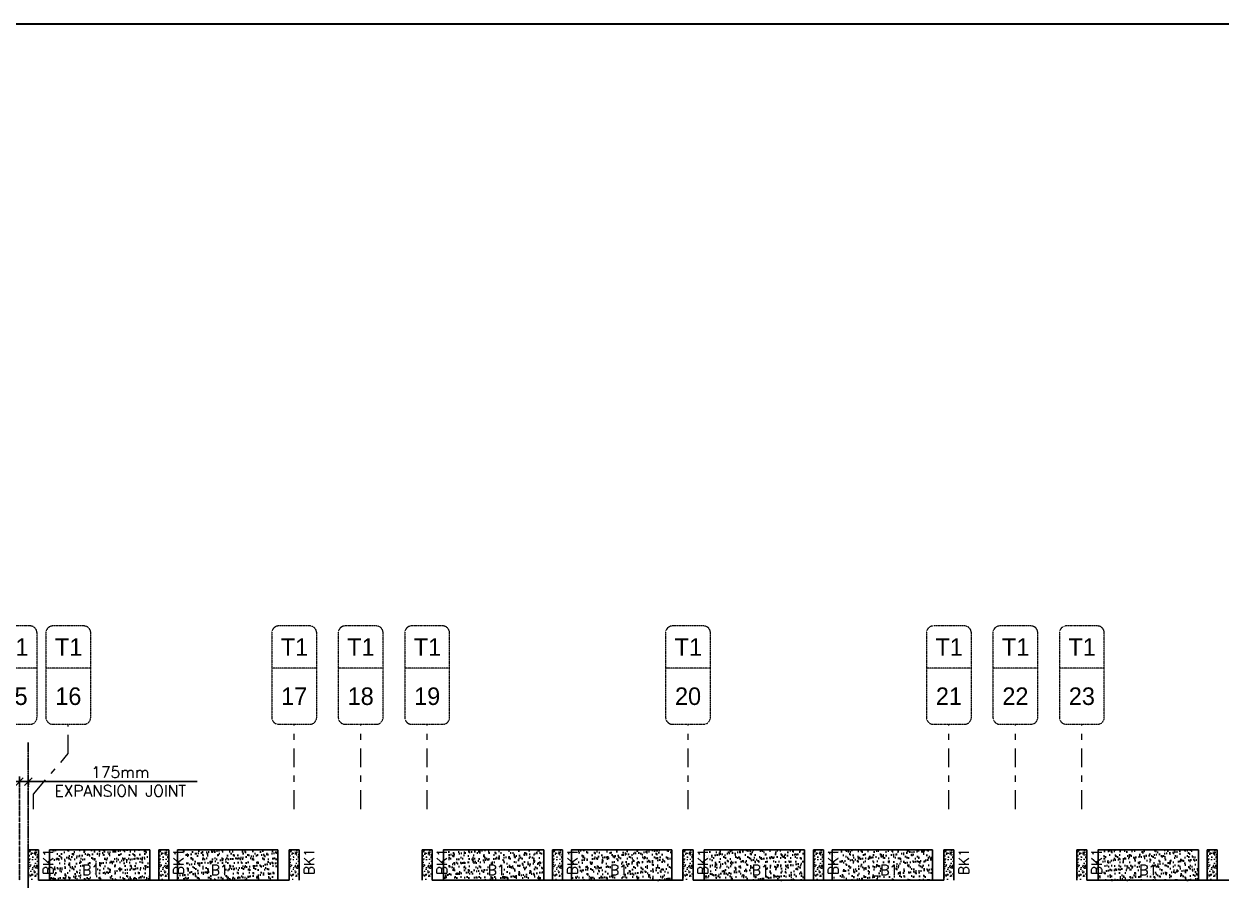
# Model space of a CAD drawing. Header units: millimetres. Extents: x 1078357 to 2594950, y -4969473 to -4636555.
# Drawn here: x 1514137 to 1538000, y -4654058 to -4636994 of the extents above; entities that cross this region are included whole.
import ezdxf
from ezdxf.enums import TextEntityAlignment as Align

# ---------------------------------------------------------------- set-up
doc = ezdxf.new("R2010")
doc.units = ezdxf.units.MM
doc.header["$PDMODE"] = 35
for name, pattern in [('CENTER', [2, 1.25, -0.25, 0.25, -0.25]), ('CONTINOUS', [0]), ('DGN STYLE 7', [8.34, 3.75, -1.67, 1.25, -1.67]), ('DOT', [0.25, 0, -0.25]), ('HIDDEN', [0.375, 0.25, -0.125]), ('New Retail block$0$CONTINOUS', [0])]:
    doc.linetypes.add(name, pattern=pattern)
doc.layers.get('0').update_dxf_attribs({"lineweight": 0})
doc.layers.get('Defpoints').update_dxf_attribs({"lineweight": 0})
for name, color, linetype, lineweight in [('A-_ANOTDIMA_D-', 6, 'Continuous', 13), ('A-_ANOTGRID_E-', 8, 'DGN STYLE 7', 13), ('Boundary', 40, 'Continuous', 30), ('GRID LINE', 8, 'Continuous', 0), ('HATCH', 8, 'Continuous', 30), ('S-NON STR RCC WALL', 8, 'Continuous', 0)]:
    doc.layers.add(name, color=color, linetype=linetype, lineweight=lineweight)
for name, color, linetype in [('B-200x650', 241, 'HIDDEN'), ('EXPANSION JOINT', 10, 'HIDDEN'), ('EXPANTION JOINT', 240, 'Continuous'), ('S-PROJECTION', 54, 'New Retail block$0$CONTINOUS')]:
    doc.layers.add(name, color=color, linetype=linetype)
doc.styles.add('Roman', font='romans')
doc.styles.add('ROMANS', font='romans.shx', dxfattribs={"width": 0.85})
doc.styles.get("Standard").update_dxf_attribs({"font": 'Adani Regular.ttf', "height": 500})
doc.dimstyles.new('HARESH', dxfattribs={"dimtxt": 150, "dimasz": 75, "dimexe": 0, "dimexo": 0, "dimgap": 25, "dimtad": 1, "dimdec": 0, "dimdsep": 46, "dimtxsty": 'Roman', "dimblk": 'OBLIQUE', "dimcen": 225, "dimdle": 25, "dimclrd": 2, "dimclre": 2, "dimclrt": 7, "dimadec": 8, "dimazin": 1, "dimtfac": 1, "dimtdec": 0, "dimtmove": 0, "dimatfit": 0, "dimfxl": 1, "dimlwd": -1, "dimlwe": -1, "dimarcsym": 0})

# ---------------------------------------------------------------- blocks, each defined once
blk = doc.blocks.new('_Oblique')
at = {"color": 0, "linetype": 'ByBlock', "lineweight": -2}
blk.add_line((-0.5, -0.5), (0.5, 0.5), dxfattribs=at)
blk = doc.blocks.new('*D1141')
at = {"layer": 'Defpoints', "color": 0, "linetype": 'CONTINOUS', "ltscale": 0.5, "transparency": 16777216}
for p in [(1514225, -4652044, 3), (1514225, -4652095), (1514050, -4654058, 0)]:
    blk.add_point(p, dxfattribs=at)
at = {"layer": 'EXPANTION JOINT', "color": 2, "linetype": 'CONTINOUS', "ltscale": 0.5, "transparency": 16777216}
for p, q in [((1514050, -4652095), (1513900, -4652095)), ((1514050, -4652095), (1514225, -4652095)), ((1514225, -4652095), (1517589, -4652095))]:
    blk.add_line(p, q, dxfattribs=at)
at = {"layer": 'EXPANTION JOINT', "color": 2, "linetype": 'DOT', "ltscale": 0.5, "transparency": 16777216}
for p, q in [((1514050, -4654058), (1514050, -4651995)), ((1514225, -4652044), (1514225, -4652195))]:
    blk.add_line(p, q, dxfattribs=at)
at = {"layer": 'EXPANTION JOINT', "color": 2, "linetype": 'CONTINOUS', "ltscale": 0.5, "transparency": 16777216, "xscale": 150, "yscale": 150, "zscale": 150}
blk.add_blockref('_Oblique', (1514050, -4652095), dxfattribs=at)
at = {"layer": 'EXPANTION JOINT', "color": 2, "linetype": 'CONTINOUS', "ltscale": 0.5, "transparency": 16777216, "xscale": 150, "yscale": 150, "zscale": 150, "rotation": 180}
blk.add_blockref('_Oblique', (1514225, -4652095), dxfattribs=at)
at = {"layer": 'EXPANTION JOINT', "color": 7, "linetype": 'CONTINOUS', "ltscale": 0.5, "transparency": 16777216, "char_height": 225, "attachment_point": 5, "style": 'Roman'}
for s, insert in [('175mm', (1516057, -4651907)), ('EXPANSION JOINT ', (1516057, -4652282))]:
    blk.add_mtext(s, dxfattribs=dict(at, insert=insert))
blk = doc.blocks.new('*D1142')
at = {"layer": 'Defpoints', "color": 0, "linetype": 'CONTINOUS', "ltscale": 0.5, "transparency": 16777216}
for p in [(1514225, -4652044, 3), (1514225, -4652095), (1514050, -4654058, 0)]:
    blk.add_point(p, dxfattribs=at)
at = {"layer": 'EXPANTION JOINT', "color": 2, "linetype": 'CONTINOUS', "ltscale": 0.5, "transparency": 16777216}
for p, q in [((1514050, -4652095), (1513900, -4652095)), ((1514050, -4652095), (1514225, -4652095)), ((1514225, -4652095), (1517589, -4652095))]:
    blk.add_line(p, q, dxfattribs=at)
at = {"layer": 'EXPANTION JOINT', "color": 2, "linetype": 'DOT', "ltscale": 0.5, "transparency": 16777216}
for p, q in [((1514050, -4654058), (1514050, -4651995)), ((1514225, -4652044), (1514225, -4652195))]:
    blk.add_line(p, q, dxfattribs=at)
at = {"layer": 'EXPANTION JOINT', "color": 2, "linetype": 'CONTINOUS', "ltscale": 0.5, "transparency": 16777216, "xscale": 150, "yscale": 150, "zscale": 150}
blk.add_blockref('_Oblique', (1514050, -4652095), dxfattribs=at)
at = {"layer": 'EXPANTION JOINT', "color": 2, "linetype": 'CONTINOUS', "ltscale": 0.5, "transparency": 16777216, "xscale": 150, "yscale": 150, "zscale": 150, "rotation": 180}
blk.add_blockref('_Oblique', (1514225, -4652095), dxfattribs=at)
at = {"layer": 'EXPANTION JOINT', "color": 7, "linetype": 'CONTINOUS', "ltscale": 0.5, "transparency": 16777216, "char_height": 225, "attachment_point": 5, "style": 'Roman'}
for s, insert in [('175mm', (1516057, -4651907)), ('EXPANSION JOINT ', (1516057, -4652282))]:
    blk.add_mtext(s, dxfattribs=dict(at, insert=insert))
blk = doc.blocks.new('Tower grid nomenclature-ex')
at = {"layer": 'A-_ANOTGRID_E-'}
blk.add_lwpolyline([(-1250, -600), (1750, -600, 0.414214), (2000, -350), (2000, 750, 0.414214), (1750, 1000), (-1250, 1000, 0.414214), (-1500, 750), (-1500, -350, 0.414214)], format="xyb", close=True, dxfattribs=at)
blk.add_lwpolyline([(0, 1000), (0, -600)], dxfattribs=at)
at = {"layer": 'A-_ANOTGRID_E-', "flags": 8}
for p in [(-1235, 400), (1788, 400)]:
    blk.add_attdef('GRID', text='', height=625, dxfattribs=at).set_placement(p, align=Align.MIDDLE_CENTER)
blk = doc.blocks.new('T1')
at = {"layer": 'GRID LINE', "linetype": 'DGN STYLE 7', "ltscale": 100, "elevation": 0}
for points in [[(84361, -31827), (84361, -31528), (85058, -30723), (85058, -30138)], [(89561, -31827), (89561, -30138)], [(90886, -31827), (90886, -30138)], [(92211, -31827), (92211, -30138)], [(97411, -31827), (97411, -30138)], [(102611, -31827), (102611, -30138)], [(103936, -31827), (103936, -30138)], [(105261, -31827), (105261, -30138)]]:
    blk.add_lwpolyline(points, dxfattribs=at)
at = {"layer": 'GRID LINE'}
ref = blk.add_blockref('Tower grid nomenclature-ex', (83874, -29018, 0), dxfattribs=dict(at, xscale=0.56, yscale=0.56, zscale=0.56, rotation=270))
ref.add_attrib('GRID', '15', dxfattribs={"layer": 'A-_ANOTGRID_E-', "height": 350}).set_placement((83986, -29578, 0), align=Align.MIDDLE_CENTER)
ref.add_attrib('GRID', 'T1', dxfattribs={"layer": 'A-_ANOTGRID_E-', "height": 350}).set_placement((83991, -28598, 0), align=Align.MIDDLE_CENTER)
ref = blk.add_blockref('Tower grid nomenclature-ex', (84946, -29018, 0), dxfattribs=dict(at, xscale=0.56, yscale=0.56, zscale=0.56, rotation=270))
ref.add_attrib('GRID', '16', dxfattribs={"layer": 'A-_ANOTGRID_E-', "height": 350}).set_placement((85058, -29578, 0), align=Align.MIDDLE_CENTER)
ref.add_attrib('GRID', 'T1', dxfattribs={"layer": 'A-_ANOTGRID_E-', "height": 350}).set_placement((85064, -28598, 0), align=Align.MIDDLE_CENTER)
ref = blk.add_blockref('Tower grid nomenclature-ex', (89449, -29018, 0), dxfattribs=dict(at, xscale=0.56, yscale=0.56, zscale=0.56, rotation=270))
ref.add_attrib('GRID', '17', dxfattribs={"layer": 'A-_ANOTGRID_E-', "height": 350}).set_placement((89561, -29578, 0), align=Align.MIDDLE_CENTER)
ref.add_attrib('GRID', 'T1', dxfattribs={"layer": 'A-_ANOTGRID_E-', "height": 350}).set_placement((89566, -28598, 0), align=Align.MIDDLE_CENTER)
ref = blk.add_blockref('Tower grid nomenclature-ex', (90774, -29018, 0), dxfattribs=dict(at, xscale=0.56, yscale=0.56, zscale=0.56, rotation=270))
ref.add_attrib('GRID', '18', dxfattribs={"layer": 'A-_ANOTGRID_E-', "height": 350}).set_placement((90886, -29578, 0), align=Align.MIDDLE_CENTER)
ref.add_attrib('GRID', 'T1', dxfattribs={"layer": 'A-_ANOTGRID_E-', "height": 350}).set_placement((90891, -28598, 0), align=Align.MIDDLE_CENTER)
ref = blk.add_blockref('Tower grid nomenclature-ex', (92099, -29018, 0), dxfattribs=dict(at, xscale=0.56, yscale=0.56, zscale=0.56, rotation=270))
ref.add_attrib('GRID', '19', dxfattribs={"layer": 'A-_ANOTGRID_E-', "height": 350}).set_placement((92211, -29578, 0), align=Align.MIDDLE_CENTER)
ref.add_attrib('GRID', 'T1', dxfattribs={"layer": 'A-_ANOTGRID_E-', "height": 350}).set_placement((92216, -28598, 0), align=Align.MIDDLE_CENTER)
ref = blk.add_blockref('Tower grid nomenclature-ex', (97299, -29018, 0), dxfattribs=dict(at, xscale=0.56, yscale=0.56, zscale=0.56, rotation=270))
ref.add_attrib('GRID', '20', dxfattribs={"layer": 'A-_ANOTGRID_E-', "height": 350}).set_placement((97411, -29578, 0), align=Align.MIDDLE_CENTER)
ref.add_attrib('GRID', 'T1', dxfattribs={"layer": 'A-_ANOTGRID_E-', "height": 350}).set_placement((97416, -28598, 0), align=Align.MIDDLE_CENTER)
ref = blk.add_blockref('Tower grid nomenclature-ex', (102499, -29018, 0), dxfattribs=dict(at, xscale=0.56, yscale=0.56, zscale=0.56, rotation=270))
ref.add_attrib('GRID', '21', dxfattribs={"layer": 'A-_ANOTGRID_E-', "height": 350}).set_placement((102611, -29578, 0), align=Align.MIDDLE_CENTER)
ref.add_attrib('GRID', 'T1', dxfattribs={"layer": 'A-_ANOTGRID_E-', "height": 350}).set_placement((102616, -28598, 0), align=Align.MIDDLE_CENTER)
ref = blk.add_blockref('Tower grid nomenclature-ex', (103824, -29018, 0), dxfattribs=dict(at, xscale=0.56, yscale=0.56, zscale=0.56, rotation=270))
ref.add_attrib('GRID', '22', dxfattribs={"layer": 'A-_ANOTGRID_E-', "height": 350}).set_placement((103936, -29578, 0), align=Align.MIDDLE_CENTER)
ref.add_attrib('GRID', 'T1', dxfattribs={"layer": 'A-_ANOTGRID_E-', "height": 350}).set_placement((103941, -28598, 0), align=Align.MIDDLE_CENTER)
ref = blk.add_blockref('Tower grid nomenclature-ex', (105149, -29018, 0), dxfattribs=dict(at, xscale=0.56, yscale=0.56, zscale=0.56, rotation=270))
ref.add_attrib('GRID', '23', dxfattribs={"layer": 'A-_ANOTGRID_E-', "height": 350}).set_placement((105261, -29578, 0), align=Align.MIDDLE_CENTER)
ref.add_attrib('GRID', 'T1', dxfattribs={"layer": 'A-_ANOTGRID_E-', "height": 350}).set_placement((105266, -28598, 0), align=Align.MIDDLE_CENTER)

msp = doc.modelspace()

# ---------------------------------------------------------------- hatches: boundary and pattern name
at = {"layer": 'HATCH'}
h = msp.add_hatch(dxfattribs=at)
h.set_pattern_fill('AR-SAND', color=8, scale=3, angle=179.97015)
h.set_pattern_definition([(37.4701541, (-1402408.95, 9333512.38), (-4.7236114, 146.8264517), [0, -115.824, 0, -129.54, 0, -123.825]), (7.4701541, (-1402408.95, 9333512.38), (134.9689868, 214.9772528), [0, -62.484, 0, -104.394, 0, -40.005]), (327.4701541, (-1402502.68, 9333512.43), (237.2979035, 0.3075449), [0, -38.1, 0, -137.16, 0, -179.07]), (317.4701541, (-1402502.68, 9333512.43), (229.1017424, 66.759465), [0, -19.05, 0, -89.916, 0, -102.87])])
h.paths.add_polyline_path([(1516649.6, -4653457.9), (1514649.6, -4653457.9), (1514649.6, -4654057.9), (1516649.6, -4654057.9)])
h = msp.add_hatch(dxfattribs=at)
h.set_pattern_fill('AR-SAND', color=8, scale=3, angle=179.97015)
h.set_pattern_definition([(37.4701541, (-1404958.95, 9333512.38), (-4.7236114, 146.8264517), [0, -115.824, 0, -129.54, 0, -123.825]), (7.4701541, (-1404958.95, 9333512.38), (134.9689868, 214.9772528), [0, -62.484, 0, -104.394, 0, -40.005]), (327.4701541, (-1405052.68, 9333512.43), (237.2979035, 0.3075449), [0, -38.1, 0, -137.16, 0, -179.07]), (317.4701541, (-1405052.68, 9333512.43), (229.1017424, 66.759465), [0, -19.05, 0, -89.916, 0, -102.87])])
h.paths.add_polyline_path([(1519199.6, -4653457.9), (1517199.6, -4653457.9), (1517199.6, -4654057.9), (1519199.6, -4654057.9)])
h = msp.add_hatch(dxfattribs=at)
h.set_pattern_fill('AR-SAND', color=8, scale=3, angle=179.97015)
h.set_pattern_definition([(37.4701541, (-1410258.95, 9333512.38), (-4.7236114, 146.8264517), [0, -115.824, 0, -129.54, 0, -123.825]), (7.4701541, (-1410258.95, 9333512.38), (134.9689868, 214.9772528), [0, -62.484, 0, -104.394, 0, -40.005]), (327.4701541, (-1410352.68, 9333512.43), (237.2979035, 0.3075449), [0, -38.1, 0, -137.16, 0, -179.07]), (317.4701541, (-1410352.68, 9333512.43), (229.1017424, 66.759465), [0, -19.05, 0, -89.916, 0, -102.87])])
h.paths.add_polyline_path([(1524499.6, -4653457.9), (1522499.6, -4653457.9), (1522499.6, -4654057.9), (1524499.6, -4654057.9)])
h = msp.add_hatch(dxfattribs=at)
h.set_pattern_fill('AR-SAND', color=8, scale=3, angle=179.97015)
h.set_pattern_definition([(37.4701541, (-1412808.95, 9333512.38), (-4.7236114, 146.8264517), [0, -115.824, 0, -129.54, 0, -123.825]), (7.4701541, (-1412808.95, 9333512.38), (134.9689868, 214.9772528), [0, -62.484, 0, -104.394, 0, -40.005]), (327.4701541, (-1412902.68, 9333512.43), (237.2979035, 0.3075449), [0, -38.1, 0, -137.16, 0, -179.07]), (317.4701541, (-1412902.68, 9333512.43), (229.1017424, 66.759465), [0, -19.05, 0, -89.916, 0, -102.87])])
h.paths.add_polyline_path([(1527049.6, -4653457.9), (1525049.6, -4653457.9), (1525049.6, -4654057.9), (1527049.6, -4654057.9)])
h = msp.add_hatch(dxfattribs=at)
h.set_pattern_fill('AR-SAND', color=8, scale=3, angle=179.97015)
h.set_pattern_definition([(37.4701541, (-1415458.95, 9333512.38), (-4.7236114, 146.8264517), [0, -115.824, 0, -129.54, 0, -123.825]), (7.4701541, (-1415458.95, 9333512.38), (134.9689868, 214.9772528), [0, -62.484, 0, -104.394, 0, -40.005]), (327.4701541, (-1415552.68, 9333512.43), (237.2979035, 0.3075449), [0, -38.1, 0, -137.16, 0, -179.07]), (317.4701541, (-1415552.68, 9333512.43), (229.1017424, 66.759465), [0, -19.05, 0, -89.916, 0, -102.87])])
h.paths.add_polyline_path([(1529699.6, -4653457.9), (1527699.6, -4653457.9), (1527699.6, -4654057.9), (1529699.6, -4654057.9)])
h = msp.add_hatch(dxfattribs=at)
h.set_pattern_fill('AR-SAND', color=8, scale=3, angle=179.97015)
h.set_pattern_definition([(37.4701541, (-1418008.95, 9333512.38), (-4.7236114, 146.8264517), [0, -115.824, 0, -129.54, 0, -123.825]), (7.4701541, (-1418008.95, 9333512.38), (134.9689868, 214.9772528), [0, -62.484, 0, -104.394, 0, -40.005]), (327.4701541, (-1418102.68, 9333512.43), (237.2979035, 0.3075449), [0, -38.1, 0, -137.16, 0, -179.07]), (317.4701541, (-1418102.68, 9333512.43), (229.1017424, 66.759465), [0, -19.05, 0, -89.916, 0, -102.87])])
h.paths.add_polyline_path([(1532249.6, -4653457.9), (1530249.6, -4653457.9), (1530249.6, -4654057.9), (1532249.6, -4654057.9)])
h = msp.add_hatch(dxfattribs=at)
h.set_pattern_fill('AR-SAND', color=8, scale=3, angle=179.97015)
h.set_pattern_definition([(37.4701541, (-1423308.95, 9333512.38), (-4.7236114, 146.8264517), [0, -115.824, 0, -129.54, 0, -123.825]), (7.4701541, (-1423308.95, 9333512.38), (134.9689868, 214.9772528), [0, -62.484, 0, -104.394, 0, -40.005]), (327.4701541, (-1423402.68, 9333512.43), (237.2979035, 0.3075449), [0, -38.1, 0, -137.16, 0, -179.07]), (317.4701541, (-1423402.68, 9333512.43), (229.1017424, 66.759465), [0, -19.05, 0, -89.916, 0, -102.87])])
h.paths.add_polyline_path([(1537549.6, -4653457.9), (1535549.6, -4653457.9), (1535549.6, -4654057.9), (1537549.6, -4654057.9)])
at = {"layer": 'S-NON STR RCC WALL'}
h = msp.add_hatch(dxfattribs=at)
h.set_pattern_fill('AR-CONC', color=256, angle=180)
h.set_pattern_definition([(50, (-7019620.4, 32901630.4), (182.184669, -15.93908554), [19.05, -209.55]), (355, (-7019620.4, 32901630.4), (-35.2434214, 191.0568452), [15.24, -167.6405842]), (100.4514447, (-7019605.22, 32901629.06), (146.9412471, 175.1177519), [16.1900088, -178.0902446]), (46.1842, (-7019620.4, 32901681.2), (271.0790409, -42.0423279), [28.575, -314.325]), (96.6355576, (-7019597.81, 32901677.7), (237.404134, 247.4261246), [24.2850231, -267.1356082]), (351.1841512, (-7019620.4, 32901681.2), (237.404134, 247.4261246), [22.859967, -251.459732]), (21, (-7019595, 32901668.5), (151.61439127, -102.2651982), [19.05, -209.55]), (326, (-7019595, 32901668.5), (61.80202835, 184.1879661), [15.24, -167.64]), (71.451445, (-7019582.37, 32901659.97), (213.4164193, 81.9227689), [16.1900088, -178.0899376]), (37.5, (-7019620.404, 32901630.39), (3.08860325, 84.55503887), [0, -165.608, 0, -170.18, 0, -168.275]), (7.5, (-7019620.4, 32901630.39), (66.8196625, 100.18057482), [0, -97.028, 0, -161.798, 0, -64.135]), (327.5, (-7019677.046, 32901630.39), (135.59059517, -5.72874399), [0, -63.5, 0, -198.12, 0, -262.89]), (317.5, (-7019702.45, 32901630.39), (148.1291814, 25.42649103), [0, -82.55, 0, -131.572, 0, -186.69])])
h.paths.add_polyline_path([(1514424.4, -4654057.8), (1514424.4, -4653457.8), (1514224.4, -4653457.8), (1514224.4, -4654057.8), (1514424.4, -4654057.8)], is_closed=False)
h = msp.add_hatch(dxfattribs=at)
h.set_pattern_fill('AR-CONC', color=256, angle=180)
h.set_pattern_definition([(50, (-7017020.38, 32901630.35), (182.184669, -15.93908554), [19.05, -209.55]), (355, (-7017020.38, 32901630.35), (-35.2434214, 191.0568452), [15.24, -167.6405842]), (100.4514447, (-7017005.2, 32901629.02), (146.9412471, 175.1177519), [16.1900088, -178.0902446]), (46.1842, (-7017020.38, 32901681.15), (271.0790409, -42.0423279), [28.575, -314.325]), (96.6355576, (-7016997.8, 32901677.64), (237.404134, 247.4261246), [24.2850231, -267.1356082]), (351.1841512, (-7017020.38, 32901681.15), (237.404134, 247.4261246), [22.859967, -251.459732]), (21, (-7016994.98, 32901668.45), (151.61439127, -102.2651982), [19.05, -209.55]), (326, (-7016994.98, 32901668.45), (61.80202835, 184.1879661), [15.24, -167.64]), (71.451445, (-7016982.35, 32901659.93), (213.4164193, 81.9227689), [16.1900088, -178.0899376]), (37.5, (-7017020.384, 32901630.35), (3.08860325, 84.55503887), [0, -165.608, 0, -170.18, 0, -168.275]), (7.5, (-7017020.38, 32901630.35), (66.8196625, 100.18057482), [0, -97.028, 0, -161.798, 0, -64.135]), (327.5, (-7017077.026, 32901630.35), (135.59059517, -5.72874399), [0, -63.5, 0, -198.12, 0, -262.89]), (317.5, (-7017102.43, 32901630.35), (148.1291814, 25.42649103), [0, -82.55, 0, -131.572, 0, -186.69])])
h.paths.add_polyline_path([(1517024.4, -4654057.8), (1517024.4, -4653457.9), (1516824.4, -4653457.9), (1516824.4, -4654057.9), (1517024.4, -4654057.9)], is_closed=False)
h = msp.add_hatch(dxfattribs=at)
h.set_pattern_fill('AR-CONC', color=256, angle=180)
h.set_pattern_definition([(50, (-7014420.4, 32901630.39), (182.184669, -15.93908554), [19.05, -209.55]), (355, (-7014420.4, 32901630.39), (-35.2434214, 191.0568452), [15.24, -167.6405842]), (100.4514447, (-7014405.22, 32901629.06), (146.9412471, 175.1177519), [16.1900088, -178.0902446]), (46.1842, (-7014420.4, 32901681.19), (271.0790409, -42.0423279), [28.575, -314.325]), (96.6355576, (-7014397.81, 32901677.68), (237.404134, 247.4261246), [24.2850231, -267.1356082]), (351.1841512, (-7014420.4, 32901681.2), (237.404134, 247.4261246), [22.859967, -251.459732]), (21, (-7014395, 32901668.49), (151.61439127, -102.2651982), [19.05, -209.55]), (326, (-7014395, 32901668.49), (61.80202835, 184.1879661), [15.24, -167.64]), (71.451445, (-7014382.37, 32901659.97), (213.4164193, 81.9227689), [16.1900088, -178.0899376]), (37.5, (-7014420.404, 32901630.39), (3.08860325, 84.55503887), [0, -165.608, 0, -170.18, 0, -168.275]), (7.5, (-7014420.4, 32901630.39), (66.8196625, 100.18057482), [0, -97.028, 0, -161.798, 0, -64.135]), (327.5, (-7014477.046, 32901630.39), (135.59059517, -5.72874399), [0, -63.5, 0, -198.12, 0, -262.89]), (317.5, (-7014502.45, 32901630.39), (148.1291814, 25.42649103), [0, -82.55, 0, -131.572, 0, -186.69])])
h.paths.add_polyline_path([(1519624.4, -4654057.8), (1519624.4, -4653457.8), (1519424.4, -4653457.8), (1519424.4, -4654057.8), (1519624.4, -4654057.8)], is_closed=False)
h = msp.add_hatch(dxfattribs=at)
h.set_pattern_fill('AR-CONC', color=256, angle=180)
h.set_pattern_definition([(50, (-7011770.38, 32901630.35), (182.184669, -15.93908554), [19.05, -209.55]), (355, (-7011770.38, 32901630.35), (-35.2434214, 191.0568452), [15.24, -167.6405842]), (100.4514447, (-7011755.2, 32901629.02), (146.9412471, 175.1177519), [16.1900088, -178.0902446]), (46.1842, (-7011770.38, 32901681.15), (271.0790409, -42.0423279), [28.575, -314.325]), (96.6355576, (-7011747.8, 32901677.64), (237.404134, 247.4261246), [24.2850231, -267.1356082]), (351.1841512, (-7011770.38, 32901681.15), (237.404134, 247.4261246), [22.859967, -251.459732]), (21, (-7011744.98, 32901668.45), (151.61439127, -102.2651982), [19.05, -209.55]), (326, (-7011744.98, 32901668.45), (61.80202835, 184.1879661), [15.24, -167.64]), (71.451445, (-7011732.35, 32901659.93), (213.4164193, 81.9227689), [16.1900088, -178.0899376]), (37.5, (-7011770.384, 32901630.35), (3.08860325, 84.55503887), [0, -165.608, 0, -170.18, 0, -168.275]), (7.5, (-7011770.38, 32901630.35), (66.8196625, 100.18057482), [0, -97.028, 0, -161.798, 0, -64.135]), (327.5, (-7011827.026, 32901630.35), (135.59059517, -5.72874399), [0, -63.5, 0, -198.12, 0, -262.89]), (317.5, (-7011852.43, 32901630.35), (148.1291814, 25.42649103), [0, -82.55, 0, -131.572, 0, -186.69])])
h.paths.add_polyline_path([(1522274.4, -4654057.8), (1522274.4, -4653457.9), (1522074.4, -4653457.9), (1522074.4, -4654057.9), (1522274.4, -4654057.9)], is_closed=False)
h = msp.add_hatch(dxfattribs=at)
h.set_pattern_fill('AR-CONC', color=256, angle=180)
h.set_pattern_definition([(50, (-7009170.4, 32901630.35), (182.184669, -15.93908554), [19.05, -209.55]), (355, (-7009170.4, 32901630.35), (-35.2434214, 191.0568452), [15.24, -167.6405842]), (100.4514447, (-7009155.22, 32901629.03), (146.9412471, 175.1177519), [16.1900088, -178.0902446]), (46.1842, (-7009170.4, 32901681.15), (271.0790409, -42.0423279), [28.575, -314.325]), (96.6355576, (-7009147.81, 32901677.65), (237.404134, 247.4261246), [24.2850231, -267.1356082]), (351.1841512, (-7009170.4, 32901681.15), (237.404134, 247.4261246), [22.859967, -251.459732]), (21, (-7009145, 32901668.45), (151.61439127, -102.2651982), [19.05, -209.55]), (326, (-7009145, 32901668.45), (61.80202835, 184.1879661), [15.24, -167.64]), (71.451445, (-7009132.37, 32901659.93), (213.4164193, 81.9227689), [16.1900088, -178.0899376]), (37.5, (-7009170.404, 32901630.353), (3.08860325, 84.55503887), [0, -165.608, 0, -170.18, 0, -168.275]), (7.5, (-7009170.4, 32901630.35), (66.8196625, 100.18057482), [0, -97.028, 0, -161.798, 0, -64.135]), (327.5, (-7009227.046, 32901630.353), (135.59059517, -5.72874399), [0, -63.5, 0, -198.12, 0, -262.89]), (317.5, (-7009252.45, 32901630.35), (148.1291814, 25.42649103), [0, -82.55, 0, -131.572, 0, -186.69])])
h.paths.add_polyline_path([(1524874.4, -4654057.8), (1524874.4, -4653457.8), (1524674.4, -4653457.8), (1524674.4, -4654057.8), (1524874.4, -4654057.8)], is_closed=False)
h = msp.add_hatch(dxfattribs=at)
h.set_pattern_fill('AR-CONC', color=256, angle=180)
h.set_pattern_definition([(50, (-7006570.4, 32901630.38), (182.184669, -15.93908554), [19.05, -209.55]), (355, (-7006570.4, 32901630.38), (-35.2434214, 191.0568452), [15.24, -167.6405842]), (100.4514447, (-7006555.22, 32901629.05), (146.9412471, 175.1177519), [16.1900088, -178.0902446]), (46.1842, (-7006570.4, 32901681.18), (271.0790409, -42.0423279), [28.575, -314.325]), (96.6355576, (-7006547.81, 32901677.68), (237.404134, 247.4261246), [24.2850231, -267.1356082]), (351.1841512, (-7006570.4, 32901681.18), (237.404134, 247.4261246), [22.859967, -251.459732]), (21, (-7006545, 32901668.48), (151.61439127, -102.2651982), [19.05, -209.55]), (326, (-7006545, 32901668.48), (61.80202835, 184.1879661), [15.24, -167.64]), (71.451445, (-7006532.37, 32901659.96), (213.4164193, 81.9227689), [16.1900088, -178.0899376]), (37.5, (-7006570.404, 32901630.38), (3.08860325, 84.55503887), [0, -165.608, 0, -170.18, 0, -168.275]), (7.5, (-7006570.4, 32901630.38), (66.8196625, 100.18057482), [0, -97.028, 0, -161.798, 0, -64.135]), (327.5, (-7006627.046, 32901630.38), (135.59059517, -5.72874399), [0, -63.5, 0, -198.12, 0, -262.89]), (317.5, (-7006652.45, 32901630.38), (148.1291814, 25.42649103), [0, -82.55, 0, -131.572, 0, -186.69])])
h.paths.add_polyline_path([(1527474.4, -4654057.8), (1527474.4, -4653457.8), (1527274.4, -4653457.8), (1527274.4, -4654057.8), (1527474.4, -4654057.8)], is_closed=False)
h = msp.add_hatch(dxfattribs=at)
h.set_pattern_fill('AR-CONC', color=256, angle=180)
h.set_pattern_definition([(50, (-7003970.38, 32901630.35), (182.184669, -15.93908554), [19.05, -209.55]), (355, (-7003970.38, 32901630.35), (-35.2434214, 191.0568452), [15.24, -167.6405842]), (100.4514447, (-7003955.2, 32901629.02), (146.9412471, 175.1177519), [16.1900088, -178.0902446]), (46.1842, (-7003970.38, 32901681.15), (271.0790409, -42.0423279), [28.575, -314.325]), (96.6355576, (-7003947.8, 32901677.64), (237.404134, 247.4261246), [24.2850231, -267.1356082]), (351.1841512, (-7003970.38, 32901681.15), (237.404134, 247.4261246), [22.859967, -251.459732]), (21, (-7003944.98, 32901668.45), (151.61439127, -102.2651982), [19.05, -209.55]), (326, (-7003944.98, 32901668.45), (61.80202835, 184.1879661), [15.24, -167.64]), (71.451445, (-7003932.35, 32901659.93), (213.4164193, 81.9227689), [16.1900088, -178.0899376]), (37.5, (-7003970.384, 32901630.35), (3.08860325, 84.55503887), [0, -165.608, 0, -170.18, 0, -168.275]), (7.5, (-7003970.38, 32901630.35), (66.8196625, 100.18057482), [0, -97.028, 0, -161.798, 0, -64.135]), (327.5, (-7004027.026, 32901630.35), (135.59059517, -5.72874399), [0, -63.5, 0, -198.12, 0, -262.89]), (317.5, (-7004052.43, 32901630.35), (148.1291814, 25.42649103), [0, -82.55, 0, -131.572, 0, -186.69])])
h.paths.add_polyline_path([(1530074.4, -4654057.8), (1530074.4, -4653457.9), (1529874.4, -4653457.9), (1529874.4, -4654057.9), (1530074.4, -4654057.9)], is_closed=False)
h = msp.add_hatch(dxfattribs=at)
h.set_pattern_fill('AR-CONC', color=256, angle=180)
h.set_pattern_definition([(50, (-7001370.38, 32901630.35), (182.184669, -15.93908554), [19.05, -209.55]), (355, (-7001370.38, 32901630.35), (-35.2434214, 191.0568452), [15.24, -167.6405842]), (100.4514447, (-7001355.2, 32901629.02), (146.9412471, 175.1177519), [16.1900088, -178.0902446]), (46.1842, (-7001370.38, 32901681.15), (271.0790409, -42.0423279), [28.575, -314.325]), (96.6355576, (-7001347.8, 32901677.64), (237.404134, 247.4261246), [24.2850231, -267.1356082]), (351.1841512, (-7001370.38, 32901681.15), (237.404134, 247.4261246), [22.859967, -251.459732]), (21, (-7001344.98, 32901668.45), (151.61439127, -102.2651982), [19.05, -209.55]), (326, (-7001344.98, 32901668.45), (61.80202835, 184.1879661), [15.24, -167.64]), (71.451445, (-7001332.35, 32901659.93), (213.4164193, 81.9227689), [16.1900088, -178.0899376]), (37.5, (-7001370.384, 32901630.35), (3.08860325, 84.55503887), [0, -165.608, 0, -170.18, 0, -168.275]), (7.5, (-7001370.38, 32901630.35), (66.8196625, 100.18057482), [0, -97.028, 0, -161.798, 0, -64.135]), (327.5, (-7001427.026, 32901630.35), (135.59059517, -5.72874399), [0, -63.5, 0, -198.12, 0, -262.89]), (317.5, (-7001452.43, 32901630.35), (148.1291814, 25.42649103), [0, -82.55, 0, -131.572, 0, -186.69])])
h.paths.add_polyline_path([(1532674.4, -4654057.8), (1532674.4, -4653457.9), (1532474.4, -4653457.9), (1532474.4, -4654057.9), (1532674.4, -4654057.9)], is_closed=False)
h = msp.add_hatch(dxfattribs=at)
h.set_pattern_fill('AR-CONC', color=256, angle=180)
h.set_pattern_definition([(50, (-6998720.38, 32901630.35), (182.184669, -15.93908554), [19.05, -209.55]), (355, (-6998720.38, 32901630.35), (-35.2434214, 191.0568452), [15.24, -167.6405842]), (100.4514447, (-6998705.2, 32901629.02), (146.9412471, 175.1177519), [16.1900088, -178.0902446]), (46.1842, (-6998720.38, 32901681.15), (271.0790409, -42.0423279), [28.575, -314.325]), (96.6355576, (-6998697.8, 32901677.64), (237.404134, 247.4261246), [24.2850231, -267.1356082]), (351.1841512, (-6998720.38, 32901681.15), (237.404134, 247.4261246), [22.859967, -251.459732]), (21, (-6998694.98, 32901668.45), (151.61439127, -102.2651982), [19.05, -209.55]), (326, (-6998694.98, 32901668.45), (61.80202835, 184.1879661), [15.24, -167.64]), (71.451445, (-6998682.35, 32901659.93), (213.4164193, 81.9227689), [16.1900088, -178.0899376]), (37.5, (-6998720.384, 32901630.35), (3.08860325, 84.55503887), [0, -165.608, 0, -170.18, 0, -168.275]), (7.5, (-6998720.38, 32901630.35), (66.8196625, 100.18057482), [0, -97.028, 0, -161.798, 0, -64.135]), (327.5, (-6998777.026, 32901630.35), (135.59059517, -5.72874399), [0, -63.5, 0, -198.12, 0, -262.89]), (317.5, (-6998802.43, 32901630.35), (148.1291814, 25.42649103), [0, -82.55, 0, -131.572, 0, -186.69])])
h.paths.add_polyline_path([(1535324.4, -4654057.8), (1535324.4, -4653457.9), (1535124.4, -4653457.9), (1535124.4, -4654057.9), (1535324.4, -4654057.9)], is_closed=False)
h = msp.add_hatch(dxfattribs=at)
h.set_pattern_fill('AR-CONC', color=256, angle=180)
h.set_pattern_definition([(50, (-6996120.4, 32901630.35), (182.184669, -15.93908554), [19.05, -209.55]), (355, (-6996120.4, 32901630.35), (-35.2434214, 191.0568452), [15.24, -167.6405842]), (100.4514447, (-6996105.22, 32901629.03), (146.9412471, 175.1177519), [16.1900088, -178.0902446]), (46.1842, (-6996120.4, 32901681.15), (271.0790409, -42.0423279), [28.575, -314.325]), (96.6355576, (-6996097.81, 32901677.65), (237.404134, 247.4261246), [24.2850231, -267.1356082]), (351.1841512, (-6996120.4, 32901681.15), (237.404134, 247.4261246), [22.859967, -251.459732]), (21, (-6996095, 32901668.45), (151.61439127, -102.2651982), [19.05, -209.55]), (326, (-6996095, 32901668.45), (61.80202835, 184.1879661), [15.24, -167.64]), (71.451445, (-6996082.37, 32901659.93), (213.4164193, 81.9227689), [16.1900088, -178.0899376]), (37.5, (-6996120.404, 32901630.353), (3.08860325, 84.55503887), [0, -165.608, 0, -170.18, 0, -168.275]), (7.5, (-6996120.4, 32901630.35), (66.8196625, 100.18057482), [0, -97.028, 0, -161.798, 0, -64.135]), (327.5, (-6996177.046, 32901630.35), (135.59059517, -5.72874399), [0, -63.5, 0, -198.12, 0, -262.89]), (317.5, (-6996202.45, 32901630.35), (148.1291814, 25.42649103), [0, -82.55, 0, -131.572, 0, -186.69])])
h.paths.add_polyline_path([(1537924.4, -4654057.8), (1537924.4, -4653457.8), (1537724.4, -4653457.8), (1537724.4, -4654057.8), (1537924.4, -4654057.8)], is_closed=False)

# ---------------------------------------------------------------- linework, layer by layer
at = {"layer": 'B-200x650', "linetype": 'CONTINOUS', "ltscale": 700}
for p, q in [((1514424.4, -4653457.8, 0), (1514224.4, -4653457.8, 0)), ((1514224.4, -4653457.8, 0), (1514224.4, -4654057.8, 0)), ((1514424.4, -4654057.8, 0), (1514424.4, -4653457.8, 0)), ((1517024.4, -4653457.8, 0), (1516824.4, -4653457.8, 0)), ((1516824.4, -4653457.8, 0), (1516824.4, -4654057.8)), ((1517024.4, -4654057.8), (1517024.4, -4653457.8, 0)), ((1519624.4, -4653457.8, 0), (1519424.4, -4653457.8, 0)), ((1519424.4, -4653457.8, 0), (1519424.4, -4654057.8, 0)), ((1519624.4, -4654057.8, 0), (1519624.4, -4653457.8, 0)), ((1522274.4, -4653457.8, 0), (1522074.4, -4653457.8, 0)), ((1522074.4, -4653457.8, 0), (1522074.4, -4654057.8, 0)), ((1522274.4, -4654057.8, 0), (1522274.4, -4653457.8, 0)), ((1524874.4, -4653457.8, 0), (1524674.4, -4653457.8, 0)), ((1524674.4, -4653457.8, 0), (1524674.4, -4654057.8)), ((1524874.4, -4654057.8), (1524874.4, -4653457.8, 0)), ((1527474.4, -4653457.8, 0), (1527274.4, -4653457.8, 0)), ((1527274.4, -4653457.8, 0), (1527274.4, -4654057.8, 0)), ((1527474.4, -4654057.8, 0), (1527474.4, -4653457.8, 0)), ((1530074.4, -4653457.8, 0), (1529874.4, -4653457.8, 0)), ((1529874.4, -4653457.8, 0), (1529874.4, -4654057.8)), ((1530074.4, -4654057.8), (1530074.4, -4653457.8, 0)), ((1532674.4, -4653457.8), (1532474.4, -4653457.8)), ((1532474.4, -4653457.8), (1532474.4, -4654057.8, 0)), ((1532674.4, -4654057.8, 0), (1532674.4, -4653457.8)), ((1535324.4, -4653457.8, 0), (1535124.4, -4653457.8, 0)), ((1535124.4, -4653457.8, 0), (1535124.4, -4654057.8, 0)), ((1535324.4, -4654057.8, 0), (1535324.4, -4653457.8, 0)), ((1537924.4, -4653457.8, 0), (1537724.4, -4653457.8, 0)), ((1537724.4, -4653457.8, 0), (1537724.4, -4654057.8)), ((1537924.4, -4654057.8), (1537924.4, -4653457.8, 0)), ((1519424.6, -4654057.8, 0), (1514424.6, -4654057.8, 0)), ((1527274.6, -4654057.9, 0), (1522274.6, -4654057.9, 0)), ((1532474.6, -4654057.9, 0), (1527474.6, -4654057.9, 0)), ((1540324.6, -4654057.9, 0), (1535324.6, -4654057.9, 0))]:
    msp.add_line(p, q, dxfattribs=at)
at = {"layer": 'Boundary', "ltscale": 700, "elevation": 0}
msp.add_lwpolyline([(1460145.6, -4636994.1), (1565500.1, -4636994.1), (1565500.1, -4682180.2), (1460145.6, -4682180.2)], close=True, dxfattribs=at)
at = {"layer": 'EXPANSION JOINT'}
msp.add_line((1514224.6, -4651317.9, 0), (1514224.6, -4671650.4, 0), dxfattribs=at)
msp.add_line((1514224.6, -4651317.9, 0), (1514224.6, -4671650.4, 0), dxfattribs=at)
at = {"layer": 'S-PROJECTION', "elevation": 0}
for points in [[(1516649.6, -4653457.9), (1514649.6, -4653457.9), (1514649.6, -4654057.9), (1516649.6, -4654057.9)], [(1519199.6, -4653457.9), (1517199.6, -4653457.9), (1517199.6, -4654057.9), (1519199.6, -4654057.9)], [(1524499.6, -4653457.9), (1522499.6, -4653457.9), (1522499.6, -4654057.9), (1524499.6, -4654057.9)], [(1527049.6, -4653457.9), (1525049.6, -4653457.9), (1525049.6, -4654057.9), (1527049.6, -4654057.9)], [(1529699.6, -4653457.9), (1527699.6, -4653457.9), (1527699.6, -4654057.9), (1529699.6, -4654057.9)], [(1532249.6, -4653457.9), (1530249.6, -4653457.9), (1530249.6, -4654057.9), (1532249.6, -4654057.9)], [(1537549.6, -4653457.9), (1535549.6, -4653457.9), (1535549.6, -4654057.9), (1537549.6, -4654057.9)]]:
    msp.add_lwpolyline(points, close=True, dxfattribs=at)

# ---------------------------------------------------------------- block references
at = {"layer": 'A-_ANOTDIMA_D-', "color": 2, "linetype": 'CENTER', "ltscale": 700}
msp.add_blockref('T1', (1429963.8, -4620815.2, 0), dxfattribs=at)

# ---------------------------------------------------------------- texts
at = {"layer": 'B-200x650', "linetype": 'CONTINOUS', "ltscale": 700, "style": 'ROMANS'}
for p in [(1514720, -4653957.5, 50), (1517320, -4653957.5, 50), (1519920, -4653957.5, 50), (1522570, -4653957.5, 50), (1525170, -4653957.5, 50), (1527770, -4653957.5, 50), (1530370, -4653957.5, 50), (1532970, -4653957.5, 50), (1535620, -4653957.5, 50)]:
    msp.add_text('BK1', height=200, rotation=90, dxfattribs=at).set_placement(p)
at = {"layer": 'B-200x650', "linetype": 'HIDDEN', "ltscale": 500, "style": 'ROMANS'}
for p in [(1515297.9, -4653957.5, -2.7), (1517862.8, -4653957.5, -2.7), (1523381.1, -4653957.5, -2.7), (1525820, -4653957.5, -2.7), (1528646.8, -4653957.5, -2.7), (1531206.8, -4653957.5, -2.7), (1536369.2, -4653957.5, -2.7)]:
    msp.add_text('B1', height=200, rotation=359.99906, dxfattribs=at).set_placement(p)

# ---------------------------------------------------------------- dimensions: what is measured, and where the dimension line sits
at = {"layer": 'EXPANTION JOINT', "linetype": 'CONTINOUS', "ltscale": 0.5}
for picture in ['*D1141', '*D1142']:
    dim = msp.add_linear_dim(base=(1514224.6, -4652094.6, -2.8), p1=(1514049.7, -4654057.5, -2.8), p2=(1514224.6, -4652044.2, 0), text='175mm\\XEXPANSION JOINT ', dimstyle='HARESH', override={"dimtxt": 225, "dimasz": 150, "dimexe": 100, "dimgap": 75, "dimtxsty": 'Roman', "dimdle": 1, "dimfxl": 500, "dimarcsym": 1}, dxfattribs=at)
    dim.commit()
    dim.dimension.update_dxf_attribs({"geometry": picture, "text_midpoint": (1516056.7, -4652094.6, -2.8)})

doc.saveas('drawing.dxf')
